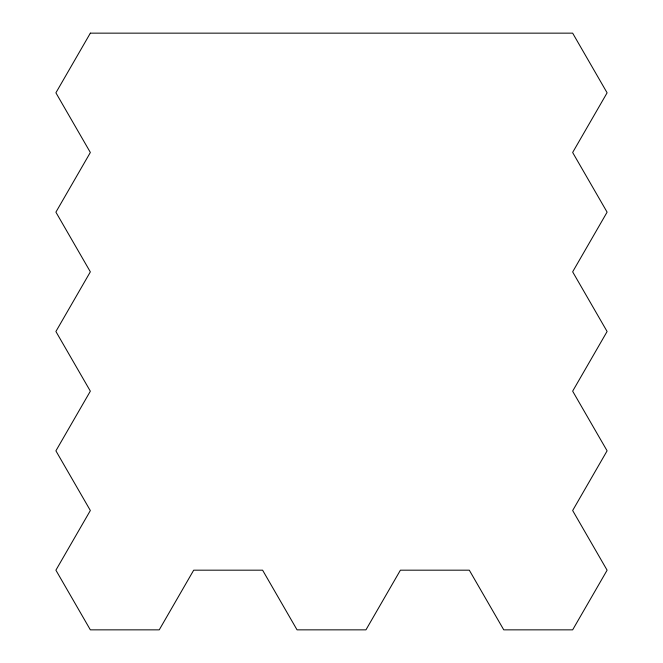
<?xml version="1.0" encoding="UTF-8"?>
<svg xmlns="http://www.w3.org/2000/svg" width="663" height="663" viewBox="0 0 663 663"><rect width="100%" height="100%" fill="white"/><g stroke="black" fill="none" stroke-linecap="round" stroke-linejoin="round"><path stroke-width="0.99" d="M90.35 33.15L55.899 92.82L90.35 152.49L55.899 212.16L90.35 271.83L55.899 331.5L90.35 391.17L55.899 450.84L90.35 510.51L55.899 570.18L90.35 629.85L159.244 629.85L193.695 570.18L262.598 570.18L297.049 629.85L365.951 629.85L400.402 570.18L469.305 570.18L503.756 629.85L572.65 629.85L607.101 570.18L572.65 510.51L607.101 450.84L572.65 391.17L607.101 331.5L572.65 271.83L607.101 212.16L572.65 152.49L607.101 92.82L572.65 33.15L90.35 33.15"/></g></svg>
